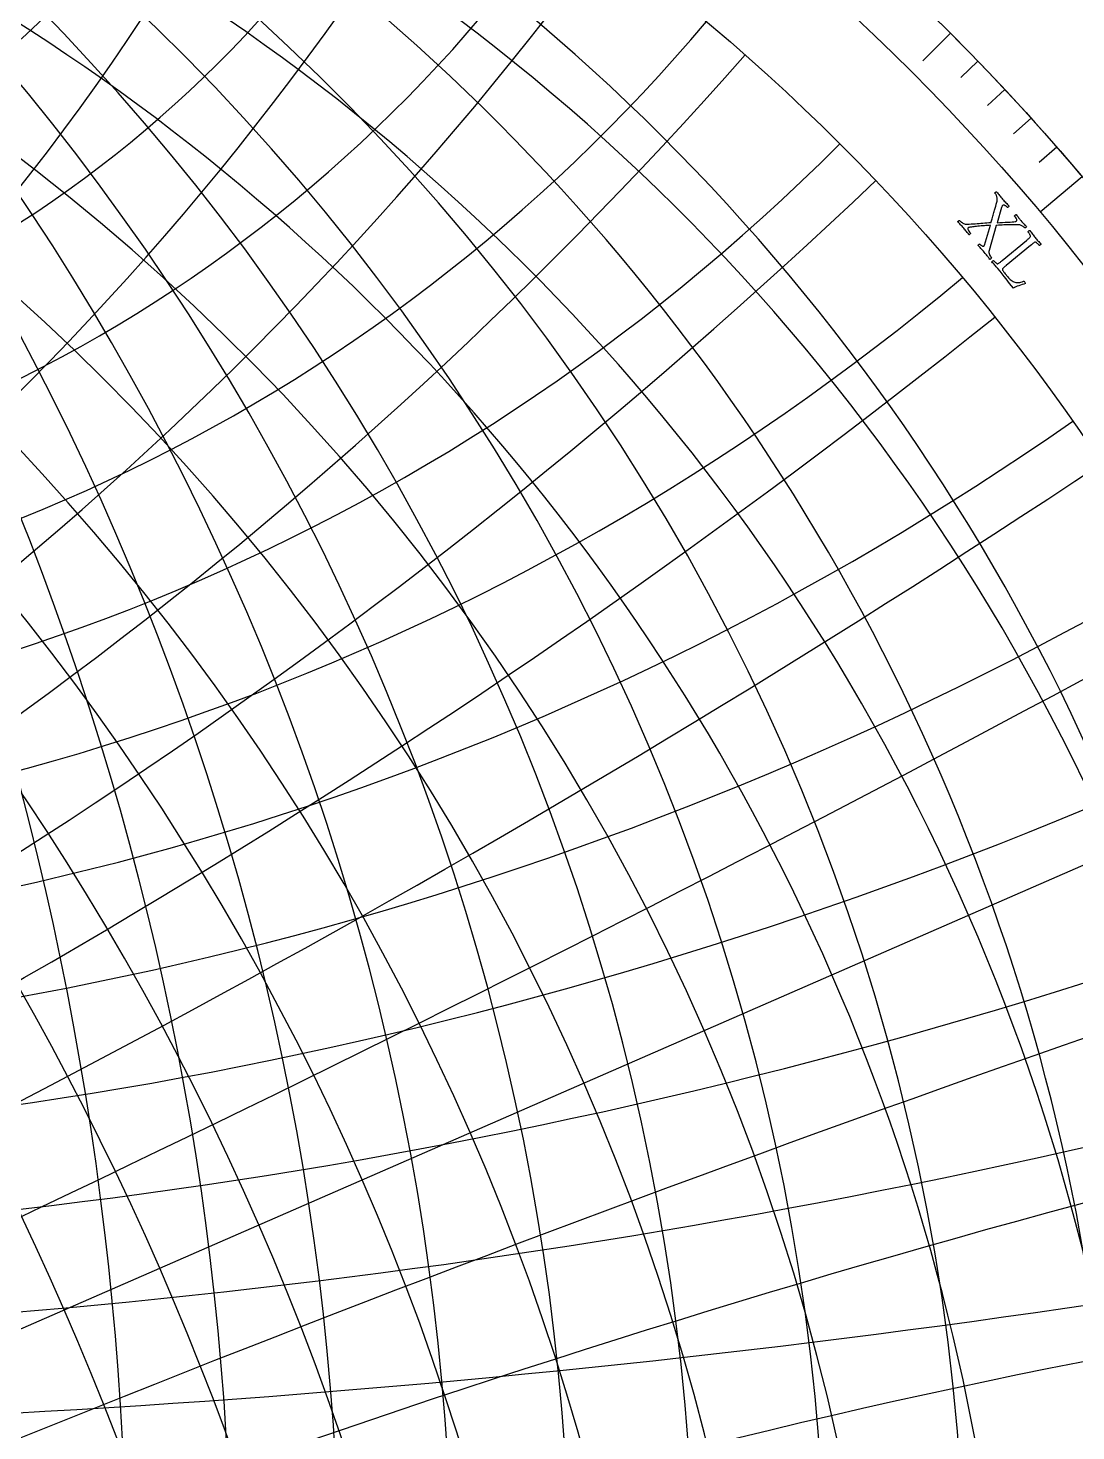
# Model space of a CAD drawing. Header units: millimetres. Extents: x -92 to 92, y -92 to 120.
# Drawn here: x 27.2 to 70.6, y 7.5 to 65.6 of the extents above; entities that cross this region are included whole.
import ezdxf

# ---------------------------------------------------------------- set-up
doc = ezdxf.new("R2010")
doc.units = ezdxf.units.MM
for name, color, linetype in [('CUT_OUTER', 1, 'Continuous'), ('ENGRAVE', 7, 'Continuous'), ('ENGRAVE_FINE', 8, 'Continuous'), ('TEXT', 5, 'Continuous')]:
    doc.layers.add(name, color=color, linetype=linetype)

msp = doc.modelspace()

# ---------------------------------------------------------------- linework, layer by layer
at = {"layer": 'CUT_OUTER'}
msp.add_lwpolyline([(65.0048, 65.8075), (65.4074, 65.4074), (65.8075, 65.0048), (66.2051, 64.5998), (66.6002, 64.1924), (66.9929, 63.7825), (67.383, 63.3702), (67.7705, 62.9556), (68.1555, 62.5386), (68.538, 62.1192), (68.9178, 61.6975), (69.2951, 61.2735), (69.6698, 60.8471), (70.0418, 60.4185), (70.4112, 59.9876), (70.778, 59.5544)], dxfattribs=at)
at = {"layer": 'ENGRAVE'}
for points in [[(65.4074, 65.4074), (64.2627, 64.2627)], [(70.8591, 59.4579), (69.1231, 58.0011)], [(-78.8401, -34.4171), (78.8401, 34.4171)]]:
    msp.add_lwpolyline(points, dxfattribs=at)
for radius in [92.5, 90.2338, 86.025, 86.025]:
    msp.add_circle((0, 0), radius, dxfattribs=at)
for centre, radius, start, end in [((-102.5206, 0), 133.8311, 320, 40), ((-72.1835, 0), 112.2977, 310, 50), ((-49.6666, 0), 99.3331, 300, 60), ((-31.3105, 0), 91.5459, 290, 70), ((-15.1685, 0), 87.3521, 280, 80), ((0, 91.5459), 31.3105, 200, 340), ((0, 99.3331), 49.6666, 210, 330), ((0, 112.2977), 72.1835, 220, 320), ((0, 133.8311), 102.5206, 230, 310), ((0, 172.05), 148.9997, 240, 300), ((0, 251.5203), 236.3517, 250, 290), ((0, 495.3982), 487.872, 260, 280)]:
    msp.add_arc(centre, radius, start, end, dxfattribs=at)
at = {"layer": 'ENGRAVE_FINE'}
for points in [[(66.5389, 64.2559), (65.8403, 63.5812)], [(67.6502, 63.0848), (66.9399, 62.4225)], [(68.7409, 61.8946), (68.0191, 61.2447)], [(69.8106, 60.6855), (69.0776, 60.0483)], [(-78.8401, -34.4171), (78.8401, 34.4171)]]:
    msp.add_lwpolyline(points, dxfattribs=at)
for centre, radius, start, end in [((-86.025, 0), 121.6577, 315, 45), ((-60.2354, 0), 105.0171, 305, 55), ((-40.1141, 0), 94.9181, 295, 65), ((-23.0503, 0), 89.0596, 285, 75), ((-7.5262, 0), 86.3536, 275, 85), ((-6.8976, -3.0111), 86.3536, 298.583333, 108.583334), ((-13.9016, -6.0687), 87.3521, 303.583333, 103.583333), ((-48.6731, 111.4968), 86.025, 248.583333, 338.583333), ((-21.1251, -9.222), 89.0596, 308.583333, 98.583333), ((6.8976, 3.0111), 86.3536, 118.583333, 288.583334), ((13.9016, 6.0687), 87.3521, 123.583333, 283.583333), ((21.1251, 9.222), 89.0596, 128.583333, 278.583333), ((28.6955, 12.5268), 91.5459, 133.583333, 273.583333), ((36.7638, 16.049), 94.9181, 138.583333, 268.583333), ((45.5184, 19.8707), 99.3331, 143.583333, 263.583333), ((55.2044, 24.0991), 105.0171, 148.583333, 258.583333), ((66.1547, 28.8794), 112.2977, 153.583333, 253.583333), ((78.8401, 34.4171), 121.6577, 158.583333, 248.583333), ((93.958, 41.0167), 133.8311, 163.583333, 243.583333), ((112.5954, 49.1527), 149.98, 168.583333, 238.583333), ((136.5551, 59.6122), 172.05, 173.583333, 233.583333), ((169.0732, 73.8077), 203.5525, 178.583333, 228.583333), ((-28.6955, -12.5268), 91.5459, 313.583333, 93.583333), ((216.6114, 94.5602), 251.5203, 183.583333, 223.583333), ((294.2353, 128.4463), 332.3751, 188.583333, 218.583333), ((447.1245, 195.189), 495.3982, 193.583333, 213.583333), ((901.1467, 393.3892), 987.0262, 198.5833333, 208.5833333), ((-901.1467, -393.3892), 987.0262, 18.5833333, 28.5833333), ((-447.1245, -195.189), 495.3982, 13.583333, 33.583333), ((-294.2353, -128.4463), 332.3751, 8.583333, 38.583333), ((-216.6114, -94.5602), 251.5203, 3.583333, 43.583333), ((-169.0732, -73.8077), 203.5525, 358.583333, 48.583333), ((-136.5551, -59.6122), 172.05, 353.583333, 53.583333), ((-112.5954, -49.1527), 149.98, 348.583333, 58.583333), ((-93.958, -41.0167), 133.8311, 343.583333, 63.583333), ((-78.8401, -34.4171), 121.6577, 338.583333, 68.583333), ((-66.1547, -28.8794), 112.2977, 333.583333, 73.583333), ((-55.2044, -24.0991), 105.0171, 328.583333, 78.583333), ((-45.5184, -19.8707), 99.3331, 323.583333, 83.583333), ((-36.7638, -16.049), 94.9181, 318.583333, 88.583333), ((0, 94.9181), 40.1141, 205, 335), ((-53.5435, 122.6535), 102.5206, 253.583333, 333.583333), ((-60.0044, 137.4536), 122.8564, 258.583333, 328.583333), ((0, 105.0171), 60.2354, 215, 325), ((-68.8342, 157.6802), 148.9997, 263.583333, 323.583333), ((-81.4378, 186.5516), 184.4812, 268.583333, 318.583333), ((0, 121.6577), 86.025, 225, 315), ((-100.6288, 230.5131), 236.3517, 273.583333, 313.583333), ((-132.9774, 304.6148), 321.0497, 278.583333, 308.583333), ((0, 149.98), 122.8564, 235, 305), ((-198.2001, 454.0221), 487.872, 283.583333, 303.583333), ((-394.8919, 904.5889), 983.2702, 288.5833333, 298.5833333), ((0, 203.5525), 184.4812, 245, 295), ((394.8919, -904.5889), 983.2702, 108.5833333, 118.5833333), ((0, 332.3751), 321.0497, 255, 285), ((198.2001, -454.0221), 487.872, 103.583333, 123.583333), ((132.9774, -304.6148), 321.0497, 98.583333, 128.583333)]:
    msp.add_arc(centre, radius, start, end, dxfattribs=at)
at = {"layer": 'TEXT'}
for points in [[(67.5621, 58.5409), (67.5991, 58.4986), (67.6349, 58.4586), (67.6696, 58.4207), (67.7031, 58.385), (67.7359, 58.3504), (67.7682, 58.316), (67.8001, 58.2818), (67.8316, 58.2477), (67.8275, 58.2404), (67.8205, 58.2318), (67.8105, 58.2217), (67.7977, 58.2102), (67.7847, 58.2001), (67.7743, 58.1942), (67.7663, 58.1926), (67.7609, 58.1953), (67.7524, 58.2045), (67.7413, 58.2152), (67.7276, 58.2273), (67.7114, 58.2409), (67.6936, 58.2544), (67.6751, 58.2663), (67.6559, 58.2765), (67.6361, 58.2852), (67.6165, 58.2903), (67.5981, 58.2902), (67.5809, 58.2848), (67.5649, 58.2742), (67.5524, 58.2602), (67.5409, 58.2409), (67.5304, 58.2161), (67.521, 58.186), (67.3402, 57.5595), (67.4541, 57.5665), (67.5648, 57.5727), (67.6725, 57.5782), (67.7772, 57.583), (67.874, 57.5878), (67.9584, 57.5934), (68.0303, 57.5997), (68.0897, 57.6068), (68.0984, 57.6086), (68.1065, 57.6111), (68.114, 57.6144), (68.1208, 57.6185), (68.1266, 57.6225), (68.1311, 57.6257), (68.1343, 57.628), (68.1362, 57.6294), (68.1433, 57.6386), (68.148, 57.6519), (68.1501, 57.6694), (68.1498, 57.6909), (68.1432, 57.7179), (68.1264, 57.7513), (68.0994, 57.7913), (68.0623, 57.8377), (68.0623, 57.8434), (68.066, 57.8509), (68.0736, 57.8603), (68.0849, 57.8716), (68.0975, 57.8827), (68.1087, 57.8913), (68.1187, 57.8976), (68.1274, 57.9014), (68.1541, 57.8653), (68.1793, 57.8312), (68.203, 57.7992), (68.2251, 57.7693), (68.2473, 57.7399), (68.271, 57.7096), (68.2963, 57.6782), (68.3233, 57.6459), (68.361, 57.6017), (68.3963, 57.5617), (68.429, 57.5258), (68.4593, 57.494), (68.487, 57.4656), (68.5121, 57.4396), (68.5346, 57.4161), (68.5545, 57.3952), (68.5506, 57.3882), (68.5446, 57.3801), (68.5363, 57.371), (68.5259, 57.3609), (68.5145, 57.3517), (68.5031, 57.3454), (68.4919, 57.3421), (68.4807, 57.3417), (68.4748, 57.348), (68.4652, 57.3572), (68.4519, 57.3693), (68.4349, 57.3842), (68.4147, 57.4003), (68.392, 57.4158), (68.3668, 57.4306), (68.3389, 57.4449), (68.309, 57.4572), (68.2774, 57.4663), (68.2442, 57.4722), (68.2093, 57.4749), (68.1205, 57.4744), (68.0378, 57.474), (67.9611, 57.4737), (67.8905, 57.4735), (67.823, 57.473), (67.7555, 57.4717), (67.6882, 57.4697), (67.6209, 57.4669), (67.5507, 57.4634), (67.4742, 57.4592), (67.3916, 57.4544), (67.3029, 57.4489), (67.0039, 56.4062), (66.9965, 56.3676), (66.9964, 56.3275), (67.0036, 56.286), (67.0182, 56.2431), (67.0372, 56.2013), (67.0575, 56.1632), (67.0794, 56.1289), (67.1026, 56.0984), (67.0993, 56.0904), (67.093, 56.0818), (67.0838, 56.0724), (67.0715, 56.0623), (67.0591, 56.053), (67.0493, 56.0462), (67.042, 56.0418), (67.0373, 56.0397), (67.0117, 56.0751), (66.9879, 56.1079), (66.9659, 56.1383), (66.9458, 56.1661), (66.9252, 56.1938), (66.902, 56.2238), (66.876, 56.256), (66.8473, 56.2906), (66.8072, 56.3377), (66.7694, 56.3812), (66.7337, 56.4212), (66.7001, 56.4576), (66.6663, 56.4938), (66.6296, 56.533), (66.5901, 56.5751), (66.5478, 56.6202), (66.5502, 56.6294), (66.556, 56.6395), (66.5653, 56.6504), (66.5779, 56.6622), (66.5909, 56.6722), (66.6014, 56.6781), (66.6093, 56.6797), (66.6146, 56.677), (66.622, 56.6692), (66.6323, 56.6599), (66.6453, 56.6491), (66.6611, 56.6368), (66.6786, 56.6245), (66.6968, 56.6135), (66.7157, 56.6039), (66.7352, 56.5955), (66.7539, 56.5899), (66.7704, 56.5886), (66.7845, 56.5914), (66.7964, 56.5984), (66.7989, 56.6008), (66.8014, 56.6041), (66.8039, 56.6082), (66.8066, 56.6131), (66.8089, 56.6183), (66.8108, 56.6233), (66.812, 56.6281), (66.8127, 56.6326), (67.0584, 57.4552), (67, 57.4516), (66.9387, 57.4473), (66.8747, 57.4424), (66.8079, 57.4368), (66.74, 57.4308), (66.6731, 57.4248), (66.6069, 57.4186), (66.5416, 57.4123), (66.4789, 57.4059), (66.4203, 57.3994), (66.3658, 57.3929), (66.3156, 57.3864), (66.2712, 57.3802), (66.2343, 57.3749), (66.2051, 57.3704), (66.1833, 57.3668), (66.1795, 57.3658), (66.1748, 57.3646), (66.1693, 57.3632), (66.163, 57.3615), (66.1563, 57.3594), (66.1499, 57.3564), (66.1436, 57.3525), (66.1376, 57.3478), (66.1293, 57.3362), (66.1259, 57.3201), (66.1271, 57.2993), (66.1332, 57.2739), (66.1458, 57.2436), (66.1668, 57.2082), (66.196, 57.1676), (66.2336, 57.1218), (66.2305, 57.1136), (66.2248, 57.1044), (66.2163, 57.0942), (66.2051, 57.0829), (66.1936, 57.0725), (66.1841, 57.0652), (66.1767, 57.061), (66.1712, 57.0598), (66.146, 57.0937), (66.1203, 57.1278), (66.0942, 57.1621), (66.0676, 57.1965), (66.0408, 57.2306), (66.0137, 57.2641), (65.9865, 57.2968), (65.959, 57.3289), (65.9214, 57.3717), (65.8861, 57.4109), (65.8531, 57.4464), (65.8226, 57.4783), (65.7928, 57.5087), (65.7624, 57.5394), (65.7313, 57.5706), (65.6995, 57.6023), (65.7046, 57.61), (65.7123, 57.6181), (65.7224, 57.6266), (65.735, 57.6355), (65.7476, 57.6435), (65.7576, 57.6495), (65.7649, 57.6535), (65.7696, 57.6554), (65.7764, 57.6488), (65.7884, 57.6382), (65.8056, 57.6237), (65.8282, 57.6052), (65.8546, 57.5851), (65.8835, 57.5657), (65.915, 57.5469), (65.949, 57.5288), (65.9841, 57.5135), (66.0187, 57.5031), (66.0528, 57.4978), (66.0864, 57.4975), (66.179, 57.5033), (66.2674, 57.5089), (66.3517, 57.5145), (66.4319, 57.5201), (66.51, 57.5257), (66.5882, 57.5316), (66.6664, 57.5376), (66.7446, 57.5439), (66.8246, 57.5502), (66.9079, 57.5565), (66.9946, 57.5628), (67.0847, 57.5689), (67.0952, 57.6025), (67.1066, 57.6402), (67.1189, 57.682), (67.1319, 57.7279), (67.1456, 57.7764), (67.1598, 57.8258), (67.1745, 57.8761), (67.1895, 57.9275), (67.2045, 57.9785), (67.2188, 58.0279), (67.2324, 58.0756), (67.2453, 58.1218), (67.2573, 58.1651), (67.2681, 58.2044), (67.2779, 58.2395), (67.2865, 58.2705), (67.2935, 58.2959), (67.2985, 58.314), (67.3015, 58.3249), (67.3026, 58.3285), (67.3153, 58.3728), (67.3251, 58.4137), (67.3321, 58.4514), (67.3361, 58.4858), (67.3376, 58.5191), (67.3367, 58.5532), (67.3335, 58.5882), (67.328, 58.6241), (67.3228, 58.6478), (67.3153, 58.6715), (67.3055, 58.695), (67.2935, 58.7185), (67.2809, 58.7403), (67.2691, 58.7589), (67.2583, 58.7744), (67.2484, 58.7868), (67.2465, 58.7925), (67.2492, 58.8002), (67.2565, 58.8097), (67.2684, 58.8211), (67.2819, 58.8319), (67.294, 58.8393), (67.3049, 58.8436), (67.3145, 58.8445), (67.3496, 58.8018), (67.3817, 58.7622), (67.411, 58.7255), (67.4373, 58.6918), (67.4638, 58.6582), (67.4934, 58.6219), (67.5262, 58.5828), (67.5621, 58.5409)], [(67.7173, 55.7895), (67.7145, 55.7872), (67.7112, 55.7845), (67.7073, 55.7813), (67.7028, 55.7775), (67.691, 55.7679), (67.6777, 55.7569), (67.6626, 55.7445), (67.6459, 55.7307), (67.6289, 55.7164), (67.6129, 55.7025), (67.5979, 55.6888), (67.5838, 55.6755), (67.5721, 55.6633), (67.5638, 55.653), (67.5591, 55.6445), (67.5579, 55.638), (67.5607, 55.619), (67.5663, 55.6), (67.5747, 55.5811), (67.5859, 55.5621), (67.6007, 55.5409), (67.62, 55.515), (67.6438, 55.4846), (67.6722, 55.4495), (67.7807, 55.3169), (67.8099, 55.283), (67.8424, 55.2491), (67.8783, 55.2152), (67.9175, 55.1811), (67.9578, 55.15), (67.997, 55.1247), (68.0352, 55.1054), (68.0724, 55.092), (68.1071, 55.0846), (68.1443, 55.0804), (68.1838, 55.0794), (68.2259, 55.0816), (68.2711, 55.0879), (68.3204, 55.0992), (68.3737, 55.1154), (68.431, 55.1366), (68.4406, 55.1378), (68.4509, 55.1345), (68.4617, 55.1267), (68.4732, 55.1143), (68.4884, 55.0934), (68.4989, 55.0747), (68.5047, 55.0583), (68.5056, 55.044), (68.442, 55.0215), (68.3762, 54.9986), (68.3083, 54.9752), (68.2383, 54.9513), (68.1707, 54.927), (68.1098, 54.9023), (68.0558, 54.8774), (68.0085, 54.8521), (67.9317, 54.9478), (67.8556, 55.0436), (67.7802, 55.1395), (67.7055, 55.2355), (67.6284, 55.3342), (67.5456, 55.4384), (67.4571, 55.5479), (67.3628, 55.6628), (67.3297, 55.7023), (67.2979, 55.7394), (67.2674, 55.7739), (67.2381, 55.806), (67.2094, 55.8373), (67.1807, 55.8696), (67.1519, 55.9028), (67.1231, 55.937), (67.1253, 55.9459), (67.1306, 55.9549), (67.1387, 55.9641), (67.1498, 55.9735), (67.1617, 55.9818), (67.1725, 55.9878), (67.182, 55.9916), (67.1904, 55.9932), (67.1979, 55.9847), (67.2083, 55.9736), (67.2216, 55.9598), (67.2379, 55.9435), (67.2558, 55.9264), (67.2742, 55.9103), (67.2928, 55.8953), (67.3119, 55.8814), (67.3296, 55.8702), (67.3443, 55.8633), (67.3559, 55.8606), (67.3644, 55.8623), (67.3835, 55.8709), (67.4038, 55.8823), (67.4254, 55.8965), (67.4482, 55.9135), (67.472, 55.9323), (67.4966, 55.952), (67.5219, 55.9727), (67.5481, 55.9942), (68.5539, 56.828), (68.58, 56.8498), (68.6052, 56.8711), (68.6295, 56.8919), (68.653, 56.9122), (68.6744, 56.9319), (68.6927, 56.9508), (68.7078, 56.9689), (68.7198, 56.9862), (68.7239, 56.9951), (68.7236, 57.0074), (68.719, 57.0231), (68.7101, 57.0422), (68.6985, 57.063), (68.6861, 57.0838), (68.6729, 57.1048), (68.6589, 57.1258), (68.6455, 57.1451), (68.6341, 57.1611), (68.6249, 57.1735), (68.6177, 57.1826), (68.6207, 57.1906), (68.6261, 57.1994), (68.634, 57.2089), (68.6443, 57.2192), (68.6555, 57.2284), (68.666, 57.2347), (68.6759, 57.2382), (68.6851, 57.2387), (68.7143, 57.2011), (68.743, 57.1637), (68.7713, 57.1264), (68.7992, 57.0893), (68.827, 57.0526), (68.8549, 57.0166), (68.883, 56.9812), (68.9113, 56.9465), (68.9408, 56.9113), (68.9703, 56.877), (68.9998, 56.8434), (69.0294, 56.8107), (69.0593, 56.7779), (69.0896, 56.7443), (69.1204, 56.7097), (69.1517, 56.6742), (69.1494, 56.6652), (69.1442, 56.6562), (69.136, 56.647), (69.1248, 56.6378), (69.1128, 56.6296), (69.1019, 56.6236), (69.0923, 56.62), (69.0838, 56.6186), (69.0763, 56.6273), (69.0658, 56.6387), (69.0523, 56.6529), (69.0358, 56.6697), (69.0179, 56.6874), (69, 56.7041), (68.9821, 56.7198), (68.9643, 56.7345), (68.9476, 56.7465), (68.933, 56.754), (68.9206, 56.7571), (68.9102, 56.7558), (68.8945, 56.7484), (68.8776, 56.7388), (68.8595, 56.7268), (68.8403, 56.7126), (68.82, 56.6969), (68.799, 56.6802), (68.7772, 56.6626), (68.7546, 56.6441), (68.751, 56.6411), (68.7474, 56.6382), (68.7438, 56.6352), (68.7401, 56.6322), (68.7365, 56.6292), (68.7329, 56.6262), (68.7292, 56.6232), (68.7256, 56.6202)]]:
    msp.add_lwpolyline(points, close=True, dxfattribs=at)

doc.saveas('drawing.dxf')
